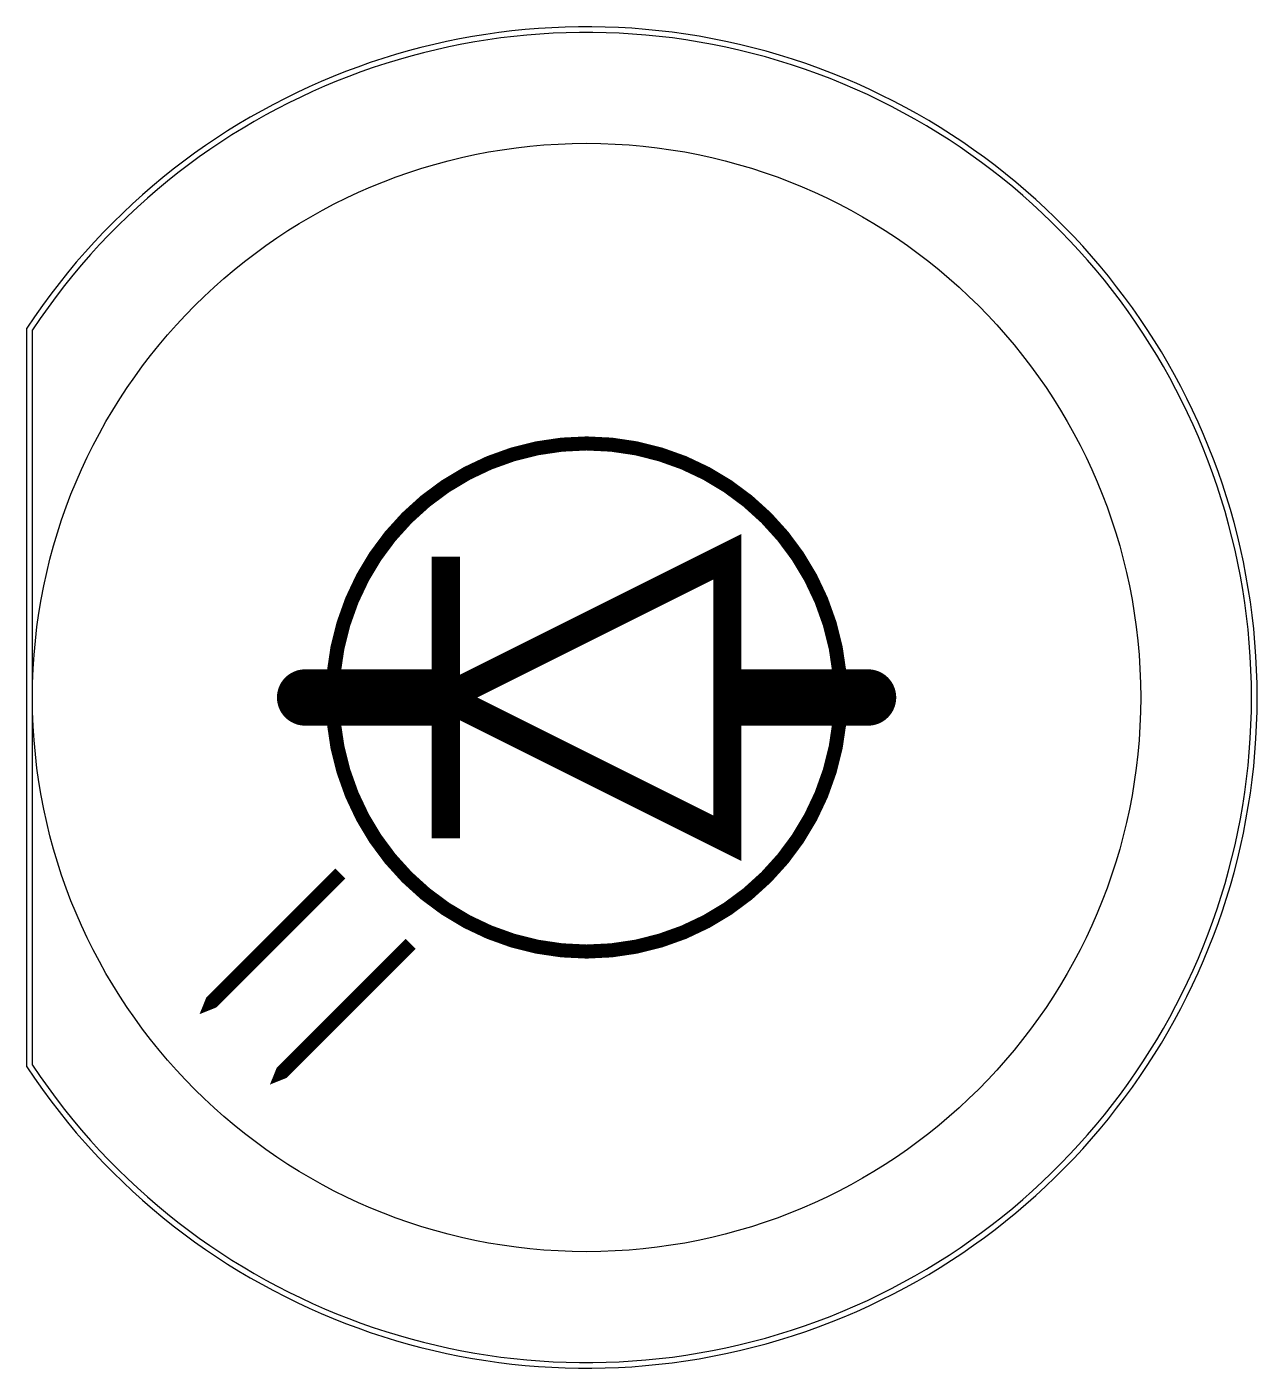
# Model space of a CAD drawing. Extents: x -0.049 to 0.169, y -0.119 to 0.119.
import ezdxf

# ---------------------------------------------------------------- set-up
doc = ezdxf.new("R2010")
doc.units = 0
doc.header["$MEASUREMENT"] = 0
doc.layers.add('21', color=251, linetype='Continuous')

msp = doc.modelspace()

# ---------------------------------------------------------------- linework, layer by layer
at = {"color": 255}
msp.add_line((-0.04943, -0.06559), (-0.04943, 0.06559), dxfattribs=at)
at = {"color": 2}
msp.add_line((-0.04843, -0.06529), (-0.04843, 0.06529), dxfattribs=at)
at = {"const_width": 0.0025}
for points in [[(0.00488, 0, -1), (0.09512, 0)], [(0.00488, 0, 1), (0.09512, 0)]]:
    msp.add_lwpolyline(points, format="xyb", dxfattribs=at)
at = {"const_width": 0.005}
for points in [[(-0.0025, 0, 1), (0.0025, 0, 1)], [(0.0975, 0, 1), (0.1025, 0, 1)]]:
    msp.add_lwpolyline(points, format="xyb", close=True, dxfattribs=at)
for points in [[(0.00625, -0.03125, 0.0025, 0.0025, 0), (-0.0125, -0.05, 0.0075, 0, 0), (-0.01875, -0.05625, 0.0025, 0.0025, 0)], [(0.01875, -0.04375, 0.0025, 0.0025, 0), (0, -0.0625, 0.0075, 0, 0), (-0.00625, -0.06875, 0.0025, 0.0025, 0)]]:
    msp.add_lwpolyline(points, format="xyseb")
at = {"color": 2}
msp.add_circle((0.05, 0), 0.09842, dxfattribs=at)
at = {"color": 255}
msp.add_arc((0.05, 0), 0.11911, 213.412, 146.588, dxfattribs=at)
at = {"color": 2}
msp.add_arc((0.05, 0), 0.11811, 213.5573, 146.4427, dxfattribs=at)
at = {"layer": '21', "const_width": 0.005}
msp.add_lwpolyline([(0.025, 0), (0.075, 0.025), (0.075, -0.025)], close=True, dxfattribs=at)
at = {"layer": '21'}
for points, const_width in [([(0.025, 0.025), (0.025, -0.025)], 0.005), ([(0, 0), (0.025, 0)], 0.01), ([(0.075, 0), (0.1, 0)], 0.01)]:
    msp.add_lwpolyline(points, dxfattribs=dict(at, const_width=const_width))

doc.saveas('drawing.dxf')
